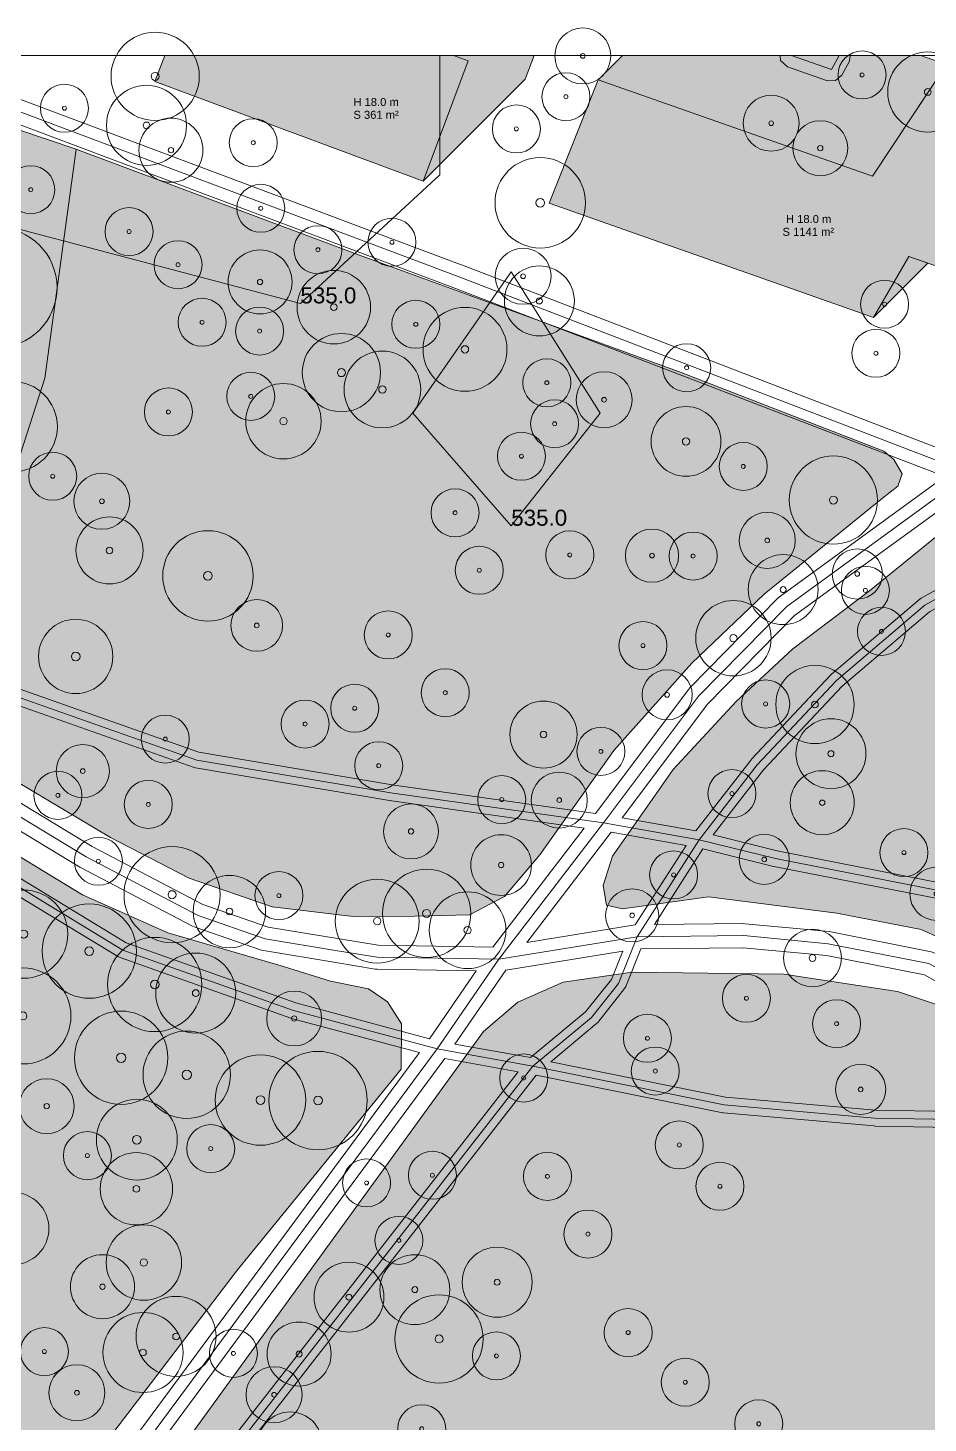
# Model space of a CAD drawing. Header units: metres. Extents: x -6 to 981, y -3 to 1020.
# Drawn here: x 637.5 to 750, y 842.3 to 1016.6 of the extents above; entities that cross this region are included whole.
import ezdxf

# ---------------------------------------------------------------- set-up
doc = ezdxf.new("R2010")
doc.units = ezdxf.units.M
doc.header["$MEASUREMENT"] = 0
for name, color, linetype, lineweight, true_color in [('TPX_BUILDING_AREAS_TEXT', 7, 'CONTINUOUS', 0, 0x000000), ('TPX_BUILDING_HEIGHTS_TEXT', 7, 'CONTINUOUS', 0, 0x000000), ('TPX_BUILDINGS', 7, 'CONTINUOUS', 0, 0x000000), ('TPX_BUILDINGS_HATCH', 7, 'CONTINUOUS', 0, 0xf0f0f0), ('TPX_BUILDINGS_SHADOWS_HATCH', 7, 'CONTINUOUS', 0, 0x000000), ('TPX_BUILDINGS_SHADOWS_OUTLINES', 7, 'CONTINUOUS', 0, 0x000000), ('TPX_CONTOUR_LINES_5M', 7, 'CONTINUOUS', 0, 0x969696), ('TPX_CONTOUR_LINES_5M_TEXT', 7, 'CONTINUOUS', 0, 0x000000), ('TPX_FRAME_PROJECT', 7, 'CONTINUOUS', 0, 0x000000), ('TPX_ROADS_AXES', 7, 'CONTINUOUS', 0, 0x323232), ('TPX_ROADS_CONTOURS', 7, 'CONTINUOUS', 0, 0x646464), ('TPX_ROADS_HATCH', 7, 'CONTINUOUS', 0, 0xc8c8c8), ('TPX_VEGETATION_GREEN_SPACES', 7, 'CONTINUOUS', 0, 0x58ba48), ('TPX_VEGETATION_GREEN_SPACES_HATCH', 7, 'CONTINUOUS', 0, 0x58ba48), ('TPX_VEGETATION_TREES_INDIVIDUAL', 7, 'CONTINUOUS', 0, 0x136734)]:
    doc.layers.add(name, color=color, linetype=linetype, lineweight=lineweight, true_color=true_color)
doc.styles.add('TPX_TEXTE', font='arial.ttf')

# ---------------------------------------------------------------- blocks, each defined once
blk = doc.blocks.new('TREETR006_CR055')
at = {"layer": 'TPX_VEGETATION_TREES_INDIVIDUAL'}
for radius in [5.46, 0.583]:
    blk.add_circle((0, 0, 0.04), radius, dxfattribs=at)
blk = doc.blocks.new('TREETR005_CR052')
at = {"layer": 'TPX_VEGETATION_TREES_INDIVIDUAL'}
for radius in [5.24, 0.458]:
    blk.add_circle((0, 0, 0.04), radius, dxfattribs=at)
blk = doc.blocks.new('TREETR006_CR075')
at = {"layer": 'TPX_VEGETATION_TREES_INDIVIDUAL'}
for radius in [7.5, 0.625]:
    blk.add_circle((0, 0, 0.04), radius, dxfattribs=at)
blk = doc.blocks.new('TREETR004_CR044')
at = {"layer": 'TPX_VEGETATION_TREES_INDIVIDUAL'}
for radius in [4.37, 0.375]:
    blk.add_circle((0, 0, 0.04), radius, dxfattribs=at)
blk = doc.blocks.new('TREETR006_CR058')
at = {"layer": 'TPX_VEGETATION_TREES_INDIVIDUAL'}
for radius in [5.83, 0.583]:
    blk.add_circle((0, 0, 0.04), radius, dxfattribs=at)
blk = doc.blocks.new('TREETR005_CR044')
at = {"layer": 'TPX_VEGETATION_TREES_INDIVIDUAL'}
for radius in [4.36, 0.458]:
    blk.add_circle((0, 0, 0.04), radius, dxfattribs=at)
blk = doc.blocks.new('TREETR004_CR042')
at = {"layer": 'TPX_VEGETATION_TREES_INDIVIDUAL'}
for radius in [4.19, 0.417]:
    blk.add_circle((0, 0, 0.04), radius, dxfattribs=at)
blk = doc.blocks.new('TREETR003_CR032')
at = {"layer": 'TPX_VEGETATION_TREES_INDIVIDUAL'}
for radius in [3.23, 0.292]:
    blk.add_circle((0, 0, 0.04), radius, dxfattribs=at)
blk = doc.blocks.new('TREETR003_CR040')
at = {"layer": 'TPX_VEGETATION_TREES_INDIVIDUAL'}
for radius in [4, 0.333]:
    blk.add_circle((0, 0, 0.04), radius, dxfattribs=at)
blk = doc.blocks.new('TREETR003_CR038')
at = {"layer": 'TPX_VEGETATION_TREES_INDIVIDUAL'}
for radius in [3.79, 0.333]:
    blk.add_circle((0, 0, 0.04), radius, dxfattribs=at)
blk = doc.blocks.new('TREETR004_CR049')
at = {"layer": 'TPX_VEGETATION_TREES_INDIVIDUAL'}
for radius in [4.89, 0.417]:
    blk.add_circle((0, 0, 0.04), radius, dxfattribs=at)
blk = doc.blocks.new('TREETR003_CR030')
at = {"layer": 'TPX_VEGETATION_TREES_INDIVIDUAL'}
for radius in [3, 0.25]:
    blk.add_circle((0, 0, 0.04), radius, dxfattribs=at)
blk = doc.blocks.new('TREETR003_CR035')
at = {"layer": 'TPX_VEGETATION_TREES_INDIVIDUAL'}
for radius in [3.5, 0.292]:
    blk.add_circle((0, 0, 0.04), radius, dxfattribs=at)
blk = doc.blocks.new('TREETR005_CR047')
at = {"layer": 'TPX_VEGETATION_TREES_INDIVIDUAL'}
for radius in [4.71, 0.458]:
    blk.add_circle((0, 0, 0.04), radius, dxfattribs=at)
blk = doc.blocks.new('TREETR005_CR049')
at = {"layer": 'TPX_VEGETATION_TREES_INDIVIDUAL'}
for radius in [4.89, 0.5]:
    blk.add_circle((0, 0, 0.04), radius, dxfattribs=at)
blk = doc.blocks.new('TREETR005_CR060')
at = {"layer": 'TPX_VEGETATION_TREES_INDIVIDUAL'}
for radius in [6, 0.5]:
    blk.add_circle((0, 0, 0.04), radius, dxfattribs=at)
blk = doc.blocks.new('TREETR005_CR059')
at = {"layer": 'TPX_VEGETATION_TREES_INDIVIDUAL'}
for radius in [5.89, 0.542]:
    blk.add_circle((0, 0, 0.04), radius, dxfattribs=at)
blk = doc.blocks.new('TREETR003_CR033')
at = {"layer": 'TPX_VEGETATION_TREES_INDIVIDUAL'}
for radius in [3.32, 0.292]:
    blk.add_circle((0, 0, 0.04), radius, dxfattribs=at)
blk = doc.blocks.new('TREETR005_CR057')
at = {"layer": 'TPX_VEGETATION_TREES_INDIVIDUAL'}
for radius in [5.65, 0.542]:
    blk.add_circle((0, 0, 0.04), radius, dxfattribs=at)
blk = doc.blocks.new('TREETR005_CR062')
at = {"layer": 'TPX_VEGETATION_TREES_INDIVIDUAL'}
for radius in [6.15, 0.542]:
    blk.add_circle((0, 0, 0.04), radius, dxfattribs=at)
blk = doc.blocks.new('TREETR005_CR055')
at = {"layer": 'TPX_VEGETATION_TREES_INDIVIDUAL'}
for radius in [5.51, 0.5]:
    blk.add_circle((0, 0, 0.04), radius, dxfattribs=at)
blk = doc.blocks.new('TREETR005_CR046')
at = {"layer": 'TPX_VEGETATION_TREES_INDIVIDUAL'}
for radius in [4.64, 0.542]:
    blk.add_circle((0, 0, 0.04), radius, dxfattribs=at)
blk = doc.blocks.new('TREETR005_CR051')
at = {"layer": 'TPX_VEGETATION_TREES_INDIVIDUAL'}
for radius in [5.05, 0.542]:
    blk.add_circle((0, 0, 0.04), radius, dxfattribs=at)
blk = doc.blocks.new('TREETR004_CR050')
at = {"layer": 'TPX_VEGETATION_TREES_INDIVIDUAL'}
for radius in [5, 0.417]:
    blk.add_circle((0, 0, 0.04), radius, dxfattribs=at)
blk = doc.blocks.new('TREETR004_CR046')
at = {"layer": 'TPX_VEGETATION_TREES_INDIVIDUAL'}
for radius in [4.59, 0.417]:
    blk.add_circle((0, 0, 0.04), radius, dxfattribs=at)
blk = doc.blocks.new('TREETR005_CR048')
at = {"layer": 'TPX_VEGETATION_TREES_INDIVIDUAL'}
for radius in [4.79, 0.458]:
    blk.add_circle((0, 0, 0.04), radius, dxfattribs=at)
blk = doc.blocks.new('TREETR003_CR034')
at = {"layer": 'TPX_VEGETATION_TREES_INDIVIDUAL'}
for radius in [3.43, 0.333]:
    blk.add_circle((0, 0, 0.04), radius, dxfattribs=at)
blk = doc.blocks.new('TREETR004_CR045')
at = {"layer": 'TPX_VEGETATION_TREES_INDIVIDUAL'}
for radius in [4.52, 0.417]:
    blk.add_circle((0, 0, 0.04), radius, dxfattribs=at)
blk = doc.blocks.new('TREETR004_CR040')
at = {"layer": 'TPX_VEGETATION_TREES_INDIVIDUAL'}
for radius in [4, 0.375]:
    blk.add_circle((0, 0, 0.04), radius, dxfattribs=at)
blk = doc.blocks.new('TREETR004_CR036')
at = {"layer": 'TPX_VEGETATION_TREES_INDIVIDUAL'}
for radius in [3.61, 0.417]:
    blk.add_circle((0, 0, 0.04), radius, dxfattribs=at)
blk = doc.blocks.new('TREETR003_CR031')
at = {"layer": 'TPX_VEGETATION_TREES_INDIVIDUAL'}
for radius in [3.13, 0.292]:
    blk.add_circle((0, 0, 0.04), radius, dxfattribs=at)

msp = doc.modelspace()

# ---------------------------------------------------------------- hatches: boundary and pattern name
at = {"layer": 'TPX_BUILDINGS_HATCH'}
for points in [[(654.64, 1013.19), (653.42, 1009.92), (686.95, 997.49), (692.56, 1012.5), (690.71, 1013.19), (654.64, 1013.19)], [(708.79, 1010.13), (702.66, 994.73), (743.19, 980.44), (747.61, 988.08), (752.28, 986.44), (758.15, 995.73), (761.52, 994.22), (773.67, 1013.19), (753.09, 1013.19), (743.08, 998.11), (708.79, 1010.13)]]:
    msp.add_hatch(color=256, dxfattribs=at).paths.add_polyline_path(points)
at = {"layer": 'TPX_BUILDINGS_SHADOWS_HATCH'}
for points in [[(692.56, 1012.5), (686.95, 997.49), (699.68, 1010.22), (700.79, 1013.19), (690.71, 1013.19), (692.56, 1012.5)], [(711.85, 1013.19), (708.79, 1010.13), (743.08, 998.11), (752.34, 1012.06), (749.11, 1013.19), (711.85, 1013.19)], [(747.61, 988.08), (743.19, 980.44), (749.99, 987.24), (747.61, 988.08)]]:
    msp.add_hatch(color=256, dxfattribs=at).paths.add_polyline_path(points)
at = {"layer": 'TPX_ROADS_HATCH'}
msp.add_hatch(color=256, dxfattribs=at).paths.add_polyline_path([(740.29, 1013.19), (731.56, 1013.19), (731.59, 1012.54), (732.45, 1011.77), (737.44, 1010.02), (738.47, 1010.04), (739.25, 1010.72), (740.21, 1012.47), (740.29, 1013.19)])
at = {"layer": 'TPX_VEGETATION_GREEN_SPACES_HATCH'}
for points in [[(533.68, 1002.66), (532.14, 996.2), (593.1, 951.08), (620.87, 932.8), (625.63, 939.77), (634.71, 957.46), (639.66, 972.89), (643.6, 1001.48), (625.75, 1007.48), (615.84, 1013.19), (549.7, 1013.19), (533.68, 1002.66)], [(625.63, 939.77), (620.87, 932.8), (626.3, 928.33), (647.87, 915.48), (657.71, 910.4), (668.07, 906.85), (678.21, 905.61), (685.9, 905.66), (692.71, 905.85), (697.1, 908.12), (701.51, 913.31), (710.75, 926.37), (720.49, 937.27), (729.56, 945.87), (744.31, 957.86), (746.25, 959.38), (746.78, 960.9), (745.76, 962.71), (744.49, 963.74), (719.17, 973.56), (678.99, 988.22), (643.6, 1001.48), (639.66, 972.89), (634.71, 957.46), (625.63, 939.77)], [(525.62, 992.13), (508.15, 970.02), (570.08, 926.01), (568.25, 917.02), (588.47, 898.71), (589.11, 888.68), (607.4, 890.09), (623.02, 866.65), (624.96, 832.7), (635.8, 824.88), (663.74, 861.48), (684.19, 886.56), (684.22, 892.2), (682.48, 894.97), (680.12, 896.6), (675.37, 897.54), (669.48, 899.37), (655.03, 903.6), (644.38, 908.33), (631.45, 916.15), (614.79, 928.13), (591.5, 945.1), (528.12, 991.91), (525.62, 992.13)], [(710.6, 913.14), (709.44, 909.48), (709.86, 907.02), (711.85, 906.57), (722.6, 908.07), (738.64, 906.02), (749.18, 904.01), (758.67, 899.69), (767.16, 894.92), (791.12, 879.52), (798.81, 874.5), (810.77, 866.52), (858.65, 832.83), (861.4, 831.92), (864.5, 831.72), (866.32, 832.58), (885.93, 855.84), (885.83, 858.83), (882.13, 862.32), (861.48, 877.78), (842.61, 891.42), (824.97, 904.19), (804.42, 919.03), (787.1, 932.03), (765.31, 949.96), (760.94, 953.74), (757.86, 955.57), (755.1, 955.73), (753.81, 955.32), (742.7, 946.31), (733.12, 939.05), (726.05, 932.5), (718.19, 924), (710.6, 913.14)], [(694.49, 891.27), (655.66, 837.77), (660.12, 834.93), (670.38, 828.01), (764.05, 840.64), (768.9, 847.11), (782.99, 865.87), (783.07, 868.39), (781.84, 872.53), (778.78, 877.48), (765.68, 887.28), (756.42, 892.82), (746.22, 896.24), (732.02, 898.43), (713.05, 898.66), (704.43, 897.41), (698.77, 894.93), (694.49, 891.27)]]:
    msp.add_hatch(color=256, dxfattribs=at).paths.add_polyline_path(points)

# ---------------------------------------------------------------- linework, layer by layer
at = {"layer": 'TPX_BUILDINGS', "elevation": 0.04}
for points in [[(654.64, 1013.19), (653.42, 1009.92), (686.95, 997.49), (692.56, 1012.5), (690.71, 1013.19)], [(708.79, 1010.13), (702.66, 994.73), (743.19, 980.44), (747.61, 988.08), (752.28, 986.44), (758.15, 995.73), (761.52, 994.22), (773.67, 1013.19), (753.09, 1013.19), (743.08, 998.11)]]:
    msp.add_lwpolyline(points, close=True, dxfattribs=at)
at = {"layer": 'TPX_BUILDINGS_SHADOWS_OUTLINES', "elevation": 0.04}
for points in [[(692.56, 1012.5), (686.95, 997.49), (699.68, 1010.22), (700.79, 1013.19), (690.71, 1013.19)], [(711.85, 1013.19), (708.79, 1010.13), (743.08, 998.11), (752.34, 1012.06), (749.11, 1013.19)], [(747.61, 988.08), (743.19, 980.44), (749.99, 987.24)]]:
    msp.add_lwpolyline(points, close=True, dxfattribs=at)
at = {"layer": 'TPX_CONTOUR_LINES_5M', "elevation": 0.05}
for points in [[(610.71, 1013.19), (610.71, 998.29), (671.6, 982.21), (689.02, 998.29), (689.02, 1013.19)], [(697.94, 986.15), (685.65, 968.49), (697.94, 954.44), (709.06, 968.49), (697.94, 986.15)]]:
    msp.add_lwpolyline(points, dxfattribs=at)
at = {"layer": 'TPX_FRAME_PROJECT', "elevation": 0}
msp.add_lwpolyline([(0, 0), (974.48, 0), (974.48, 1013.19), (0, 1013.19)], close=True, dxfattribs=at)
at = {"layer": 'TPX_ROADS_AXES', "elevation": 0.03}
for points in [[(492.99, 1013.19), (521.19, 992.31), (619.94, 920.66), (620.41, 920.3), (628.32, 914.69), (633.16, 911.27), (649.41, 901.43), (670.74, 893.87), (688.67, 889.08), (700.63, 886.92), (724.56, 882.08), (743.39, 880.45), (762.99, 880.08), (770.31, 876.71), (782.99, 865.87), (785.47, 864.18), (789.27, 861.64), (851.51, 817.49), (867.91, 802.23), (878.21, 793.72), (909.75, 762.75), (929.69, 734.83), (943.26, 707.87)], [(870.04, 831.89), (833.02, 860.43), (821.29, 868.46), (801.46, 880.89), (779.4, 894.2), (769.58, 900.97), (753.86, 908.37), (730.94, 912.86), (721.44, 915.22), (709.46, 917.33), (683.15, 921.05), (658.67, 925.16), (633.84, 933.91), (626.56, 937.26), (603.79, 952.67), (564.63, 983.04), (533.82, 1003.37), (521.37, 1011.59), (519.27, 1013.19)], [(620.28, 1013.19), (620.72, 1012.89), (631.53, 1008), (690.97, 985.7), (755.23, 961), (770.82, 948.68), (803.9, 923.99), (824.24, 908.81), (859.91, 882.07), (879.49, 866.98), (892.05, 857), (923.65, 832.78), (945.16, 813.28), (964.83, 787.93), (974.48, 771.84)], [(732.94, 1013.19), (737.94, 1011.44), (738.9, 1013.19)], [(696.39, 900.29), (681.19, 900.54), (676.25, 901.35), (667.21, 902.84), (658.81, 905.74), (644.82, 913.06), (630.08, 921.97), (619.81, 929.36), (592.55, 947.13), (526.37, 997.94)], [(787.86, 998.62), (780.55, 986.46), (775.51, 979.1), (768.1, 970.21), (765.02, 967.06), (755.23, 961), (732.37, 944.36), (721.34, 933.13), (709.46, 917.33), (696.39, 900.29)], [(660.12, 834.93), (700.63, 886.92), (707.96, 893.02), (711.33, 897.24), (713.67, 903.09), (721.44, 915.22), (728.69, 924.58), (738.59, 935.12), (749.63, 944.5), (759.5, 949.99)], [(862.53, 823.1), (804.86, 864.98), (795.96, 870.53), (792.93, 872.83), (790.04, 874.85), (774.22, 886.07), (772.35, 887.08), (762.82, 892.59), (750.12, 899.74), (737.56, 902.23), (726.99, 903.23), (713.67, 903.09), (696.39, 900.29)], [(696.39, 900.29), (688.67, 889.08), (650.02, 836.84), (622.37, 797.17), (607.13, 776.95), (598.51, 765.52), (597.91, 763.89), (596.13, 759.05)]]:
    msp.add_lwpolyline(points, dxfattribs=at)
at = {"layer": 'TPX_ROADS_CONTOURS', "elevation": 0.03}
for points in [[(740.29, 1013.19), (731.56, 1013.19), (731.59, 1012.54), (732.45, 1011.77), (737.44, 1010.02), (738.47, 1010.04), (739.25, 1010.72), (740.21, 1012.47)], [(711.79, 917.94), (722.48, 932.15), (733.35, 943.22), (754.96, 958.94), (758.25, 950.44), (749.14, 945.38), (748.98, 945.26), (737.94, 935.88), (737.86, 935.8), (727.96, 925.27), (727.9, 925.2), (721.02, 916.31)], [(723.17, 915.82), (729.45, 923.93), (739.28, 934.39), (750.2, 943.68), (758.8, 948.46), (768.2, 902.73), (754.28, 909.28), (754.05, 909.35), (731.15, 913.83)], [(621.6, 929.92), (626.83, 936.04), (633.42, 933.01), (633.51, 932.97), (658.33, 924.22), (658.5, 924.18), (682.99, 920.07), (683.01, 920.06), (707.06, 916.66), (695.66, 901.8), (681.33, 902.04), (676.5, 902.83), (667.58, 904.3), (659.41, 907.12), (645.56, 914.37), (630.91, 923.22)], [(622.57, 919.99), (629.09, 920.83), (629.3, 920.68), (644.05, 911.78), (644.13, 911.73), (658.12, 904.41), (658.32, 904.33), (666.72, 901.42), (666.97, 901.36), (676.01, 899.87), (680.95, 899.06), (681.17, 899.04), (693.57, 898.83), (687.73, 890.36), (671.04, 894.83), (649.84, 902.34), (633.7, 912.1), (628.89, 915.51)], [(699.88, 902.37), (710.44, 916.14), (719.79, 914.5), (713.43, 904.57)], [(715.83, 904.61), (721.9, 914.08), (730.69, 911.89), (730.74, 911.88), (753.54, 907.41), (768.7, 900.28), (770.81, 889.71), (763.56, 893.9), (750.85, 901.05), (750.41, 901.21), (737.86, 903.7), (737.7, 903.73), (727.13, 904.72), (726.97, 904.73)], [(690.91, 889.69), (697.26, 898.91), (711.87, 901.28), (710.45, 897.75), (707.24, 893.72), (700.35, 887.99)], [(702.88, 887.49), (708.6, 892.25), (708.75, 892.39), (712.11, 896.62), (712.25, 896.87), (714.15, 901.6), (726.92, 901.73), (737.35, 900.75), (749.59, 898.32), (762.08, 891.29), (771.13, 886.05), (769.57, 878.15), (763.4, 880.98), (763.01, 881.08), (743.44, 881.45), (724.71, 883.07)]]:
    msp.add_lwpolyline(points, close=True, dxfattribs=at)
for points in [[(755.07, 962.66), (691.5, 987.1), (691.49, 987.1), (633.72, 1008.78)], [(631.01, 1006.6), (690.43, 984.29), (752.12, 960.59), (731.48, 945.57), (731.3, 945.41), (720.27, 934.19), (720.14, 934.04), (708.45, 918.48), (683.3, 922.04), (658.92, 926.14), (634.22, 934.84)], [(625.95, 832.56), (627.78, 845.49), (627.79, 845.7), (627.17, 854.59), (627.27, 859.12), (629.61, 864.08), (629.7, 864.6), (629.12, 870.99), (629.1, 871.12), (628.32, 874.66), (628.37, 885.72), (628.26, 886.18), (623.64, 895.39), (620.02, 909.56), (628.22, 913.53), (632.58, 910.45), (632.64, 910.41), (648.89, 900.58), (649.08, 900.49), (670.41, 892.93), (670.49, 892.9), (686.47, 888.63), (648.81, 837.73)], [(651.24, 835.97), (689.65, 887.88), (698.82, 886.23), (659.33, 835.54)], [(660.91, 834.31), (701.04, 885.82), (724.36, 881.1), (724.48, 881.09), (743.3, 879.46), (743.37, 879.45), (762.76, 879.08)]]:
    msp.add_lwpolyline(points, dxfattribs=at)
at = {"layer": 'TPX_VEGETATION_GREEN_SPACES', "elevation": 0}
for points in [[(533.68, 1002.66), (532.14, 996.2), (593.1, 951.08), (620.87, 932.8), (625.63, 939.77), (634.71, 957.46), (639.66, 972.89), (643.6, 1001.48), (625.75, 1007.48), (615.84, 1013.19), (549.7, 1013.19)], [(625.63, 939.77), (620.87, 932.8), (626.3, 928.33), (647.87, 915.48), (657.71, 910.4), (668.07, 906.85), (678.21, 905.61), (685.9, 905.66), (692.71, 905.85), (697.1, 908.12), (701.51, 913.31), (710.75, 926.37), (720.49, 937.27), (729.56, 945.87), (744.31, 957.86), (746.25, 959.38), (746.78, 960.9), (745.76, 962.71), (744.49, 963.74), (719.17, 973.56), (678.99, 988.22), (643.6, 1001.48), (639.66, 972.89), (634.71, 957.46)], [(525.62, 992.13), (508.15, 970.02), (570.08, 926.01), (568.25, 917.02), (588.47, 898.71), (589.11, 888.68), (607.4, 890.09), (623.02, 866.65), (624.96, 832.7), (635.8, 824.88), (663.74, 861.48), (684.19, 886.56), (684.22, 892.2), (682.48, 894.97), (680.12, 896.6), (675.37, 897.54), (669.48, 899.37), (655.03, 903.6), (644.38, 908.33), (631.45, 916.15), (614.79, 928.13), (591.5, 945.1), (528.12, 991.91)], [(694.49, 891.27), (655.66, 837.77), (660.12, 834.93), (670.38, 828.01), (764.05, 840.64), (768.9, 847.11), (782.99, 865.87), (783.07, 868.39), (781.84, 872.53), (778.78, 877.48), (765.68, 887.28), (756.42, 892.82), (746.22, 896.24), (732.02, 898.43), (713.05, 898.66), (704.43, 897.41), (698.77, 894.93)]]:
    msp.add_lwpolyline(points, close=True, dxfattribs=at)
msp.add_lwpolyline([(753.81, 955.32), (742.7, 946.31), (733.12, 939.05), (726.05, 932.5), (718.19, 924), (710.6, 913.14), (709.44, 909.48), (709.86, 907.02), (711.85, 906.57), (722.6, 908.07), (738.64, 906.02), (749.18, 904.01), (758.67, 899.69)], dxfattribs=at)

# ---------------------------------------------------------------- block references
at = {"layer": 'TPX_VEGETATION_TREES_INDIVIDUAL'}
for name, p in [('TREETR005_CR055', (653.45, 1010.57, 0.04)), ('TREETR003_CR035', (706.88, 1013.12, 0.04)), ('TREETR003_CR030', (741.78, 1010.75, 0.04)), ('TREETR004_CR050', (749.98, 1008.62, 0.04)), ('TREETR003_CR030', (704.78, 1008.03, 0.04)), ('TREETR003_CR030', (642.12, 1006.59, 0.04)), ('TREETR004_CR050', (652.37, 1004.45, 0.04)), ('TREETR003_CR035', (730.42, 1004.72, 0.04)), ('TREETR003_CR030', (698.58, 1004.01, 0.04)), ('TREETR003_CR040', (655.42, 1001.35, 0.04)), ('TREETR003_CR030', (665.7, 1002.28, 0.04)), ('TREETR003_CR034', (736.56, 1001.6, 0.04)), ('TREETR005_CR057', (701.57, 994.78, 0.04)), ('TREETR003_CR030', (637.91, 996.41, 0.04)), ('TREETR003_CR030', (666.65, 994.09, 0.04)), ('TREETR003_CR030', (650.19, 991.18, 0.04)), ('TREETR006_CR075', (633.69, 984.19, 0.04)), ('TREETR003_CR030', (673.79, 988.91, 0.04)), ('TREETR003_CR030', (683.04, 989.85, 0.04)), ('TREETR003_CR030', (656.31, 987.04, 0.04)), ('TREETR003_CR040', (666.56, 984.89, 0.04)), ('TREETR003_CR035', (699.43, 985.6, 0.04)), ('TREETR004_CR044', (701.46, 982.52, 0.04)), ('TREETR004_CR046', (675.77, 981.74, 0.04)), ('TREETR003_CR030', (744.59, 982.11, 0.04)), ('TREETR003_CR030', (659.32, 979.85, 0.04)), ('TREETR003_CR030', (666.5, 978.76, 0.04)), ('TREETR003_CR030', (686.02, 979.6, 0.04)), ('TREETR005_CR052', (692.16, 976.47, 0.04)), ('TREETR005_CR049', (676.72, 973.56, 0.04)), ('TREETR003_CR030', (743.5, 975.98, 0.04)), ('TREETR005_CR048', (681.84, 971.46, 0.04)), ('TREETR003_CR030', (719.86, 974.17, 0.04)), ('TREETR003_CR030', (702.39, 972.29, 0.04)), ('TREETR003_CR030', (665.4, 970.6, 0.04)), ('TREETR003_CR035', (709.55, 970.18, 0.04)), ('TREETR005_CR057', (635.58, 966.8, 0.04)), ('TREETR003_CR030', (655.11, 968.65, 0.04)), ('TREETR005_CR047', (669.48, 967.49, 0.04)), ('TREETR003_CR030', (703.36, 967.17, 0.04)), ('TREETR005_CR044', (719.78, 964.97, 0.04)), ('TREETR003_CR030', (699.22, 963.12, 0.04)), ('TREETR003_CR030', (726.93, 961.84, 0.04)), ('TREETR003_CR030', (640.65, 960.62, 0.04)), ('TREETR005_CR055', (738.19, 957.64, 0.04)), ('TREETR003_CR035', (646.79, 957.49, 0.04)), ('TREETR003_CR030', (690.93, 956.05, 0.04)), ('TREETR004_CR042', (647.75, 951.35, 0.04)), ('TREETR003_CR035', (729.93, 952.61, 0.04)), ('TREETR005_CR057', (660.05, 948.17, 0.04)), ('TREETR003_CR030', (705.26, 950.8, 0.04)), ('TREETR003_CR033', (715.53, 950.7, 0.04)), ('TREETR003_CR030', (720.67, 950.65, 0.04)), ('TREETR003_CR030', (693.95, 948.87, 0.04)), ('TREETR004_CR044', (731.92, 946.46, 0.04)), ('TREETR003_CR031', (741.18, 948.41, 0.04)), ('TREETR003_CR030', (742.19, 946.36, 0.04)), ('TREETR003_CR032', (666.15, 941.98, 0.04)), ('TREETR005_CR047', (725.7, 940.39, 0.04)), ('TREETR003_CR030', (682.57, 940.8, 0.04)), ('TREETR003_CR030', (744.2, 941.23, 0.04)), ('TREETR005_CR046', (643.52, 938.11, 0.04)), ('TREETR003_CR030', (714.4, 939.47, 0.04)), ('TREETR003_CR030', (689.69, 933.58, 0.04)), ('TREETR003_CR031', (717.42, 933.31, 0.04)), ('TREETR004_CR049', (735.89, 932.11, 0.04)), ('TREETR003_CR030', (678.38, 931.64, 0.04)), ('TREETR003_CR030', (729.73, 932.17, 0.04)), ('TREETR003_CR030', (672.19, 929.66, 0.04)), ('TREETR004_CR042', (701.97, 928.35, 0.04)), ('TREETR003_CR030', (654.72, 927.78, 0.04)), ('TREETR003_CR030', (709.14, 926.24, 0.04)), ('TREETR004_CR044', (737.89, 925.96, 0.04)), ('TREETR003_CR030', (681.39, 924.46, 0.04)), ('TREETR003_CR033', (644.41, 923.79, 0.04)), ('TREETR003_CR030', (641.3, 920.75, 0.04)), ('TREETR003_CR030', (725.52, 920.97, 0.04)), ('TREETR003_CR040', (736.8, 919.84, 0.04)), ('TREETR003_CR030', (652.59, 919.62, 0.04)), ('TREETR003_CR030', (696.75, 920.22, 0.04)), ('TREETR003_CR035', (703.94, 920.16, 0.04)), ('TREETR003_CR034', (685.42, 916.25, 0.04)), ('TREETR003_CR030', (646.36, 912.53, 0.04)), ('TREETR003_CR038', (696.68, 912.05, 0.04)), ('TREETR003_CR031', (729.55, 912.76, 0.04)), ('TREETR003_CR030', (747.01, 913.61, 0.04)), ('TREETR005_CR060', (655.56, 908.35, 0.04)), ('TREETR003_CR030', (718.23, 910.82, 0.04)), ('TREETR005_CR055', (687.37, 906.01, 0.04)), ('TREETR003_CR033', (751.07, 908.46, 0.04)), ('TREETR004_CR045', (662.73, 906.24, 0.04)), ('TREETR003_CR030', (668.91, 908.23, 0.04)), ('TREETR005_CR052', (681.2, 905.04, 0.04)), ('TREETR005_CR055', (637.03, 903.42, 0.04)), ('TREETR005_CR048', (692.49, 903.91, 0.04)), ('TREETR003_CR033', (713.05, 905.76, 0.04)), ('TREETR005_CR059', (645.22, 901.3, 0.04)), ('TREETR005_CR059', (653.4, 897.13, 0.04)), ('TREETR004_CR036', (735.59, 900.44, 0.04)), ('TREETR004_CR050', (658.52, 896.06, 0.04)), ('TREETR005_CR060', (636.93, 893.2, 0.04)), ('TREETR003_CR030', (727.33, 895.41, 0.04)), ('TREETR003_CR034', (670.82, 892.88, 0.04)), ('TREETR003_CR030', (738.59, 892.23, 0.04)), ('TREETR006_CR058', (649.2, 887.98, 0.04)), ('TREETR003_CR030', (714.96, 890.41, 0.04)), ('TREETR006_CR055', (657.4, 885.85, 0.04)), ('TREETR003_CR030', (715.94, 886.32, 0.04)), ('TREETR005_CR057', (666.61, 882.7, 0.04)), ('TREETR005_CR062', (673.8, 882.63, 0.04)), ('TREETR003_CR030', (699.5, 885.45, 0.04)), ('TREETR003_CR031', (741.6, 884.03, 0.04)), ('TREETR003_CR034', (639.9, 881.93, 0.04)), ('TREETR005_CR051', (651.16, 877.74, 0.04)), ('TREETR003_CR030', (644.98, 875.75, 0.04)), ('TREETR003_CR030', (660.39, 876.63, 0.04)), ('TREETR003_CR030', (718.94, 877.09, 0.04)), ('TREETR004_CR045', (651.1, 871.61, 0.04)), ('TREETR003_CR030', (679.86, 872.35, 0.04)), ('TREETR003_CR030', (688.09, 873.3, 0.04)), ('TREETR003_CR030', (702.47, 873.16, 0.04)), ('TREETR003_CR030', (724.02, 871.93, 0.04)), ('TREETR004_CR045', (635.65, 866.65, 0.04)), ('TREETR003_CR030', (683.9, 865.16, 0.04)), ('TREETR003_CR030', (707.53, 865.96, 0.04)), ('TREETR005_CR047', (652.04, 862.4, 0.04)), ('TREETR003_CR040', (646.87, 859.38, 0.04)), ('TREETR004_CR044', (685.9, 859.01, 0.04)), ('TREETR004_CR044', (696.18, 859.94, 0.04)), ('TREETR004_CR044', (677.67, 858.07, 0.04)), ('TREETR004_CR050', (656.06, 853.17, 0.04)), ('TREETR005_CR055', (688.92, 852.85, 0.04)), ('TREETR004_CR050', (651.93, 851.16, 0.04)), ('TREETR003_CR030', (712.55, 853.65, 0.04)), ('TREETR003_CR030', (639.61, 851.28, 0.04)), ('TREETR003_CR030', (663.23, 851.05, 0.04)), ('TREETR004_CR040', (671.44, 850.97, 0.04)), ('TREETR003_CR030', (696.09, 850.74, 0.04)), ('TREETR003_CR035', (643.67, 846.13, 0.04)), ('TREETR003_CR035', (668.31, 845.89, 0.04)), ('TREETR003_CR030', (719.68, 847.45, 0.04)), ('TREETR003_CR040', (670.31, 839.74, 0.04)), ('TREETR003_CR030', (686.76, 841.63, 0.04)), ('TREETR003_CR030', (728.87, 842.25, 0.04))]:
    msp.add_blockref(name, p, dxfattribs=at)

# ---------------------------------------------------------------- texts
at = {"layer": 'TPX_BUILDING_AREAS_TEXT', "style": 'TPX_TEXTE'}
for s, p in [('S 361 m²', (678.22, 1005.27, 0.05)), ('S 1141 m²', (731.84, 990.65, 0.05))]:
    msp.add_text(s, height=1, dxfattribs=at).set_placement(p)
at = {"layer": 'TPX_BUILDING_HEIGHTS_TEXT', "style": 'TPX_TEXTE'}
for p in [(678.22, 1006.87, 0.05), (732.27, 992.25, 0.05)]:
    msp.add_text('H 18.0 m', height=1, dxfattribs=at).set_placement(p)
at = {"layer": 'TPX_CONTOUR_LINES_5M_TEXT', "style": 'TPX_TEXTE'}
for p in [(671.6, 982.21, 0.05), (697.94, 954.44, 0.05)]:
    msp.add_text('535.0', height=2, dxfattribs=at).set_placement(p)

doc.saveas('drawing.dxf')
